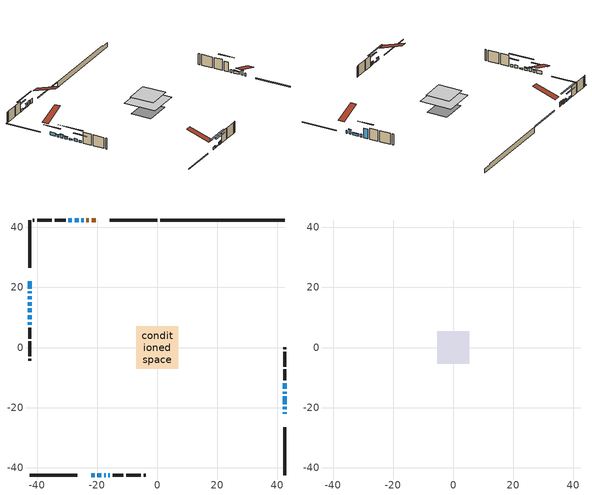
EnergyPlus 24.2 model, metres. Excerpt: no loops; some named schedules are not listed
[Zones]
conditioned space
 floor outside (Floor1 construction): -1.02,-1.02 -1.02,1.02 1.02,1.02 1.02,-1.02 z0.7
 floor adiabatic (AdiabaticFloorConstruction): -7.06,-7.06 -7.06,7.06 7.06,7.06 7.06,-7.06 z3.14
 floor foundation (Slab1 construction): -5.82,-4.54 -5.82,4.54 5.82,4.54 5.82,-4.54 z-1.66
 wall outside (RimJoist1 construction): 0.05,42.43 -15.8,42.43 / -42.43,-42.43 -26.58,-42.43 / -42.43,42.43 -42.43,26.58 / 42.43,-42.43 42.43,-26.58 z0.7:1
 wall outside (AdiabaticWallConstruction 1): -20.4,42.43 -21.83,42.43 / -22.76,42.43 -23.61,42.43 z0.7:2.73
 wall outside (AdiabaticWallConstruction): 42.43,-21.98 42.43,-21.56 / 42.43,-15.34 42.43,-14.71 / -42.43,10.76 -42.43,9.4 z0.7:1.92; -42.43,21.98 -42.43,19.62 z0.7:2.15; 42.43,-20.63 42.43,-19.74 z0.7:2.73; 42.43,-18.81 42.43,-16.27 / -21.98,-42.43 -20.81,-42.43 / -42.43,18.69 -42.43,17.98 / -42.43,15.1 -42.43,13.93 / -28.42,42.43 -29.59,42.43 / -42.43,8.47 -42.43,7.5 z0.7:1.67; -24.53,42.43 -25.25,42.43 z0.7:2.02; -42.43,17.05 -42.43,16.03 / -17.64,-42.43 -17.18,-42.43 / -16.25,-42.43 -15.79,-42.43 z0.7:2.17; -26.17,42.43 -27.5,42.43 / -19.89,-42.43 -18.56,-42.43 z0.7:1.08; -42.43,13.01 -42.43,11.69 z0.7:1.29; 42.43,-13.79 42.43,-11.83 z0.7:4.94
 wall outside (Wall1 construction): -30.52,42.43 -34.11,42.43 / -14.86,-42.43 -11.27,-42.43 / -42.43,6.58 -42.43,2.99 / 42.43,-10.9 42.43,-7.31 z0.7:5.58
 wall outside (Wall2 construction): -35.04,42.43 -39.94,42.43 / -10.34,-42.43 -5.45,-42.43 / -42.43,2.06 -42.43,-2.84 / 42.43,-6.38 42.43,-1.48 z0.7:5.58
 wall outside (Wall3 construction): -40.86,42.43 -41.5,42.43 / -4.52,-42.43 -3.88,-42.43 / -42.43,-3.77 -42.43,-4.41 / 42.43,-0.56 42.43,0.08 z0.7:5.58
 wall foundation (FoundationWall1 construction): 0.98,42.43,-1.66 0.98,42.43,0.7 38.28,42.43,0.7 38.28,42.43,0.27 42.43,42.43,0.27 42.43,42.43,-1.66
 window (WindowConstruction 13): 42.43,-21.98 42.43,-21.56 z0.7:1.92
 window (WindowConstruction 5): -42.43,21.98 -42.43,19.62 z0.7:2.15
 window (WindowConstruction 6): 42.43,-20.63 42.43,-19.74 z0.7:2.73
 window (WindowConstruction 7): 42.43,-18.81 42.43,-16.27 z0.7:1.67
 window (WindowConstruction 8): -24.54,42.43 -25.25,42.43 z0.7:2.02
 window (WindowConstruction 9): -21.98,-42.43 -20.81,-42.43 z0.7:1.67
 window (WindowConstruction 10): -42.43,18.69 -42.43,17.98 z0.7:1.67
 window (WindowConstruction 11): -42.43,17.05 -42.43,16.03 z0.7:2.17
 window (WindowConstruction 12): -42.43,15.1 -42.43,13.93 z0.7:1.67
 window (WindowConstruction 14): 42.43,-15.34 42.43,-14.72 z0.7:1.92
 window (WindowConstruction 16): -26.17,42.43 -27.49,42.43 z0.7:1.08
 window (WindowConstruction 17): -19.88,-42.43 -18.56,-42.43 z0.7:1.08
 window (WindowConstruction 18): -42.43,13.01 -42.43,11.69 z0.7:1.29
 window (WindowConstruction 15): -42.43,10.76 -42.43,9.4 z0.7:1.92
 window (WindowConstruction): 42.43,-13.79 42.43,-11.83 z0.7:4.94
 window (WindowConstruction 1): -28.42,42.43 -29.59,42.43 z0.7:1.67
 window (WindowConstruction 2): -17.64,-42.43 -17.18,-42.43 z0.7:2.17
 window (WindowConstruction 3): -16.25,-42.43 -15.79,-42.43 z0.7:2.17
 window (WindowConstruction 4): -42.43,8.47 -42.43,7.51 z0.7:1.67
 door (Door): -20.4,42.43 -21.83,42.43 z0.7:2.73
 door (Door 1): -22.76,42.43 -23.61,42.43 z0.7:2.73
 ceiling adiabatic (AdiabaticFloorConstruction): 7.06,-7.06 7.06,7.06 -7.06,7.06 -7.06,-7.06 z3.14
attic - vented
 floor to conditioned space (Floor2 construction Reversed): -5.35,-5.35 -5.35,5.35 5.35,5.35 5.35,-5.35 z5.58
 roof outside (Roof1 construction): -19.47,42.43,5.58 -19.47,32.02,9.05 -16.73,32.02,9.05 -16.73,42.43,5.58; -22.91,-42.43,5.58 -22.91,-32.02,9.05 -25.65,-32.02,9.05 -25.65,-42.43,5.58; -42.43,22.91,5.58 -32.02,22.91,9.05 -32.02,25.65,9.05 -42.43,25.65,5.58; 42.43,-22.91,5.58 32.02,-22.91,9.05 32.02,-25.65,9.05 42.43,-25.65,5.58
shading: -42.43,16.98 -42.43,24.62 -42.84,24.62 -42.84,16.98 z4.79; 42.43,-19.54 42.43,-20.83 42.84,-20.83 42.84,-19.54 z2.93; 42.43,-16.07 42.43,-19.01 42.84,-19.01 42.84,-16.07 z1.87; -25.45,42.43 -24.33,42.43 -24.33,42.84 -25.45,42.84 z2.22; -20.61,-42.43 -22.18,-42.43 -22.18,-42.84 -20.61,-42.84 z1.87; -42.43,17.78 -42.43,18.89 -42.84,18.89 -42.84,17.78 z1.87; -42.43,15.83 -42.43,17.25 -42.84,17.25 -42.84,15.83 z2.37; -42.43,13.73 -42.43,15.3 -42.84,15.3 -42.84,13.73 z1.87; -32.57,42.43 -21.09,42.43 -21.09,42.84 -32.57,42.84 z6.16; -13.48,-42.43 -24.96,-42.43 -24.96,-42.84 -13.48,-42.84 z6.16; -42.43,6.61 -42.43,18.09 -42.84,18.09 -42.84,6.61 z6.37; 42.43,-9.19 42.43,-16.43 42.84,-16.43 42.84,-9.19 z7.58; -32.23,42.43 -25.78,42.43 -25.78,42.84 -32.23,42.84 z4.31; -14.54,-42.43 -20.28,-42.43 -20.28,-42.84 -14.54,-42.84 z4.81; -13.15,-42.43 -18.89,-42.43 -18.89,-42.84 -13.15,-42.84 z4.81; -42.43,4.87 -42.43,11.11 -42.84,11.11 -42.84,4.87 z4.31
[Building]
Building 1: Terrain=Suburbs
[Site:Location]
Edmonton Intl AP_AB: Latitude {deg}=53.31; Longitude {deg}=-113.58; Time Zone {hr}=-7; Elevation {m}=723; Keep Site Location Information=Yes
[Site:GroundTemperature:Shallow]
-1.56185, -3.61833, -3.78302, -2.80711, 1.11059, 5.01004, 8.39065, 10.5322, 10.7141, 8.97234, 5.67794, 1.89811
[Site:WaterMainsTemperature]
Calculation Method=Schedule; Temperature Schedule=mains temperature schedule
[Material] Roughness=Rough; Thermal Absorptance=0.9
Name | Thickness {m} | Conductivity {W/m-K} | Density {kg/m3} | Specific Heat {J/kg-K} | Solar Absorptance | Visible Absorptance
asphalt or fiberglass shingles | 0.00635 | 0.162714 | 1121.4 | 1465.45 | 0.4 | 0.4
ceiling loosefill ins | 0.169333 | 0.0480833 | 16.02 | 1046.75 | 0.7 | 0.7
ceiling stud and cavity | 0.1397 | 0.0899514 | 65.682 | 1177.47 | 0.7 | 0.7
concrete 4.0 in. | 0.1016 | 1.803125 | 2242.8 | 837.4 | 0.7 | 0.7
concrete 8.0 in. | 0.2032 | 1.803125 | 2242.8 | 837.4 | 0.7 | 0.7
door material | 0.04445 | 0.327969 | 512.64 | 1214.23 | 0.7 | 0.7
exterior vertical ins | 0.0460229 | 0.029427 | 32.04 | 1214.23 | 0.7 | 0.7
floor covering | 0.0127 | 0.0433444 | 54.468 | 1339.84 | 0.6 | 0.6
floor rigid ins | 0.051816 | 0.029427 | 32.04 | 1214.23 | 0.7 | 0.7
floor rigid ins 1; wall rigid ins | 0.512978 | 0.029427 | 32.04 | 1214.23 | 0.7 | 0.7
floor stud and cavity | 0.1397 | 0.101429 | 92.3553 | 1139.71 | 0.7 | 0.7
floor stud and cavity 1 | 0.1397 | 1.75129 | 37.0049 | 1207.88 | 0.7 | 0.7
furniture material conditioned space 1 | 0.1524 | 0.115458 | 640.8 | 1214.23 | 0.6 | 0.6
gypsum board | 0.0127 | 0.160291 | 801 | 837.4 | 0.6 | 0.6
gypsum board 1 | 0.0127 | 0.160291 | 801 | 837.4 | 0.7 | 0.7
osb sheathing 0.5 in. | 0.0127 | 0.115458 | 512.64 | 1214.23 | 0.7 | 0.7
osb sheathing 0.75 in. | 0.01905 | 0.115458 | 512.64 | 1214.23 | 0.7 | 0.7
osb sheathing 2.0 in. | 0.0508 | 0.115458 | 512.64 | 1214.23 | 0.7 | 0.7
rim joist stud and cavity | 0.0508 | 0.0296634 | 125.044 | 1163.47 | 0.6 | 0.6
wall stud and cavity | 0.1397 | 0.0937807 | 139.0536 | 1170.24 | 0.7 | 0.7
wall stud and cavity 1 | 0.1397 | 0.0935595 | 139.0536 | 1170.24 | 0.7 | 0.7
wall stud and cavity 2 | 0.1397 | 0.114651 | 139.0536 | 1170.24 | 0.7 | 0.7
wall stud and cavity 3 | 0.0889 | 0.380278 | 52.3479 | 1209.89 | 0.7 | 0.7
wall stud and cavity 4 | 0.0889 | 0.391764 | 83.0341 | 1211.67 | 0.7 | 0.7
wood siding | 0.0254 | 0.102417 | 544.68 | 1172.36 | 0.4 | 0.4
wood siding 1; wood siding 2; wood siding 3 | 0.0254 | 0.102417 | 544.68 | 1172.36 | 0.7 | 0.7
[WindowMaterial:SimpleGlazingSystem]
Name | U-Factor {W/m2-K} | Solar Heat Gain Coefficient
WindowMaterial | 1.868062 | 0.47
WindowMaterial 1 | 2.95029 | 0.58
WindowMaterial 10 | 2.98152 | 0.53
WindowMaterial 11 | 3.003662 | 0.51
WindowMaterial 12 | 2.54715 | 0.34
WindowMaterial 13 | 2.19341 | 0.41
WindowMaterial 14 | 2.19909 | 0.41
WindowMaterial 15 | 3.04795 | 0.44
WindowMaterial 16 | 2.98833 | 0.53
WindowMaterial 2 | 3.01842 | 0.49
WindowMaterial 3 | 2.245649 | 0.4
WindowMaterial 4 | 2.95994 | 0.56
WindowMaterial 5 | 2.90032 | 0.65
WindowMaterial 6 | 2.02818 | 0.44
WindowMaterial 7 | 2.946882 | 0.59
WindowMaterial 8 | 2.96903 | 0.55
WindowMaterial 9 | 2.07077 | 0.43
[Construction]
AdiabaticFloorConstruction: floor stud and cavity 1, floor rigid ins 1, osb sheathing 0.75 in., floor covering
AdiabaticWallConstruction: wood siding 2, wall rigid ins, wall stud and cavity 3, gypsum board
AdiabaticWallConstruction 1: wood siding 3, wall rigid ins, wall stud and cavity 3, gypsum board
Door; Door 1: door material
Floor1 construction: floor stud and cavity, floor rigid ins, osb sheathing 0.75 in., floor covering
Floor2 construction Reversed: gypsum board, ceiling stud and cavity, ceiling loosefill ins
FoundationWall1 construction: concrete 8.0 in., gypsum board 1
furniture construction conditioned space 1: furniture material conditioned space 1
PartitionWallConstruction: gypsum board, wall stud and cavity 4, gypsum board
RimJoist1 construction: wood siding 1, osb sheathing 2.0 in., rim joist stud and cavity
Roof1 construction: asphalt or fiberglass shingles
Slab1 construction: concrete 4.0 in.
Wall1 construction: wood siding, osb sheathing 0.5 in., wall stud and cavity, gypsum board
Wall2 construction: wood siding, osb sheathing 0.5 in., wall stud and cavity 1, gypsum board
Wall3 construction: wood siding, osb sheathing 0.5 in., wall stud and cavity 2, gypsum board
WindowConstruction: WindowMaterial
WindowConstruction 1: WindowMaterial 1
WindowConstruction 10: WindowMaterial 10
WindowConstruction 11: WindowMaterial 11
WindowConstruction 12; WindowConstruction 9: WindowMaterial 9
WindowConstruction 13: WindowMaterial 12
WindowConstruction 14: WindowMaterial 13
WindowConstruction 15: WindowMaterial 14
WindowConstruction 16; WindowConstruction 17: WindowMaterial 15
WindowConstruction 18: WindowMaterial 16
WindowConstruction 2: WindowMaterial 2
WindowConstruction 3: WindowMaterial 3
WindowConstruction 4: WindowMaterial 4
WindowConstruction 5: WindowMaterial 5
WindowConstruction 6: WindowMaterial 6
WindowConstruction 7: WindowMaterial 7
WindowConstruction 8: WindowMaterial 8
[Zone] Multiplier=1; Part of Total Floor Area=Yes
Name | Volume {m3}
attic - vented | 64.4301
conditioned space | 851.8
[Space]
Name | Zone | Volume {m3}
attic - vented 1 | attic - vented | 64.4301
conditioned space 1 | conditioned space | 851.8
[ZoneInfiltration:EffectiveLeakageArea]
infil attic - vented 1: Zone or Space=attic - vented 1; Schedule=Always On Discrete; Effective Air Leakage Area {cm2}=3976.7; Stack Coefficient=0.000241403; Wind Coefficient=1.04976e-05
[ZoneMixing]
whole house fan mix: Zone or Space=attic - vented; Schedule=Always On Continuous; Design Flow Rate Calculation Method=Flow/Zone; Design Flow Rate {m3/s}=0; Source Zone or Space=conditioned space
[SurfaceProperty:ExposedFoundationPerimeter]
Slab1: Exposed Perimeter Calculation Method=TotalExposedPerimeter; Total Exposed Perimeter {m}=41.452
[InternalMass] Zone or ZoneList=conditioned space; Space or SpaceList=conditioned space 1
Name | Construction | Surface Area {m2}
furniture mass conditioned space 1 | furniture construction conditioned space 1 | 123.772
partition wall mass | PartitionWallConstruction | 309.43
[Lights]
interior lighting: Zone or ZoneList or Space or SpaceList=conditioned space 1; Schedule=interior lighting schedule; Design Level Calculation Method=LightingLevel; Lighting Level {W}=343.2; Return Air Fraction=0; Fraction Radiant=0.6; Fraction Visible=0.2; Fraction Replaceable=1
[People]
occupants: Zone or ZoneList or Space or SpaceList=conditioned space 1; Number of People Schedule=occupants schedule; Number of People Calculation Method=People; Number of People=3; Fraction Radiant=0.314171; Sensible Heat Fraction=0.56303; Activity Level Schedule=occupants activity schedule; Carbon Dioxide Generation Rate {m3/s-W}=0; Enable ASHRAE 55 Comfort Warnings=No; Mean Radiant Temperature Calculation Type=EnclosureAveraged
[ElectricEquipment] Zone or ZoneList or Space or SpaceList=conditioned space 1; Design Level Calculation Method=EquipmentLevel
Name | Schedule | Design Level {W} | Fraction Latent | Fraction Radiant | Fraction Lost
clothes dryer | clothes dryer schedule | 140.772 | 0.015 | 0.081 | 0.85
clothes washer | clothes washer schedule | 32.1985 | 0.03 | 0.162 | 0.7
cooking range | cooking range schedule | 215.147 | 0.08 | 0.432 | 0.2
dishwasher | dishwasher schedule | 66.8632 | 0.3 | 0.18 | 0.4
fridge | fridge schedule | 72.9452 | 0 | 0.6 | 0
mech vent bath fan 0 | mech vent bath fan 0 schedule | 50.2 | 0 | 0 | 1
mech vent bath fan 1 | mech vent bath fan 1 schedule | 50.2 | 0 | 0 | 1
mech vent house fan | mech vent house fan schedule | 0 | 0 | 0 | 1
mech vent house fan cfis | mech vent house fan cfis schedule | 0 | 0 | 0 | 0
mech vent range fan 0 | mech vent range fan 0 schedule | 57 | 0 | 0 | 1
misc plug loads | misc plug loads schedule | 494.7 | 0.045 | 0.513 | 0.1
whole house fan | Always On Discrete | 0 | 0 | 0 | 1
[OtherEquipment] Zone or ZoneList or Space or SpaceList=conditioned space 1; Design Level Calculation Method=EquipmentLevel
Name | Fuel Type | Schedule | Design Level {W} | Fraction Latent | Fraction Radiant | Fraction Lost
clothes dryer 1 | Electricity | clothes dryer schedule | 0 | 0.015 | 0.081 | 0.85
cooking range 1 | Electricity | cooking range schedule | 0 | 0.08 | 0.432 | 0.2
general water use latent | None | general water use schedule | 62.594 | 1 | 0 | 0
general water use sensible | None | general water use schedule | -61.6891 | 0 | 0.6 | 0
mech vent house fan latent load | None | Always On Discrete | 0 | 1 | 0 | 0
mech vent house fan sensible load | None | Always On Discrete | 0 | 0 | 0 | 0
water heater energy adjustment1 | NaturalGas | Always On Discrete | 0.01 | 0 | 0 | 1
[ZoneInfiltration:DesignFlowRate] Zone or ZoneList or Space or SpaceList=conditioned space 1; Schedule=Always On Discrete; Design Flow Rate Calculation Method=Flow/Zone; Design Flow Rate {m3/s}=0
infil flow; natural vent flow; whole house fan flow
[Foundation:Kiva]
Foundation Kiva 1: Initial Indoor Air Temperature {C}=18; Wall Height Above Grade {m}=0.700004; Wall Depth Below Slab {m}=0.2032; Custom Block Material Name 1=exterior vertical ins; Custom Block Depth 1 {m}=2.36001; Custom Block X Position 1 {m}=0.2159; Custom Block Z Position 1 {m}=0
[Foundation:Kiva:Settings]
Soil Conductivity {W/m-K}=0.849921; Soil Density {kg/m3}=1842.3; Soil Specific Heat {J/kg-K}=418.7; Ground Solar Absorptivity=0.9; Ground Thermal Absorptivity=0.9; Ground Surface Roughness {m}=0.03; Far-Field Width {m}=40; Deep-Ground Boundary Condition=ZeroFlux; Deep-Ground Depth {m}=40; Minimum Cell Dimension {m}=0.2; Maximum Cell Growth Coefficient=3; Simulation Timestep=Timestep
[Exterior:Lights]
exterior lighting: Schedule=exterior lighting schedule; Design Level {W}=75.6
[Schedule:Constant]
Name | Hourly Value
Always On Continuous; mech vent house fan schedule; mech vent house fan cfis schedule; Always On Discrete | 1
occupants activity schedule | 117.228
fridge schedule | 0
[Schedule:Week:Daily]
interior lighting schedule Week Rule - Jan1-Jan27: interior lighting schedule day, interior lighting schedule day, interior lighting schedule day, interior lighting schedule day, interior lighting schedule day, interior lighting schedule day, interior lighting schedule day, interior lighting schedule default day, interior lighting schedule default day, interior lighting schedule default day, interior lighting schedule default day, interior lighting schedule default day
interior lighting schedule Week Rule - Jan28-Feb3: interior lighting schedule day, interior lighting schedule day, interior lighting schedule day, interior lighting schedule day, interior lighting schedule day 1, interior lighting schedule day 1, interior lighting schedule day 1, interior lighting schedule default day, interior lighting schedule default day, interior lighting schedule default day, interior lighting schedule default day, interior lighting schedule default day
interior lighting schedule Week Rule - Feb4-Feb24: interior lighting schedule day 1, interior lighting schedule day 1, interior lighting schedule day 1, interior lighting schedule day 1, interior lighting schedule day 1, interior lighting schedule day 1, interior lighting schedule day 1, interior lighting schedule default day, interior lighting schedule default day, interior lighting schedule default day, interior lighting schedule default day, interior lighting schedule default day
interior lighting schedule Week Rule - Feb25-Mar3: interior lighting schedule day 1, interior lighting schedule day 1, interior lighting schedule day 1, interior lighting schedule day 1, interior lighting schedule day 2, interior lighting schedule day 2, interior lighting schedule day 2, interior lighting schedule default day, interior lighting schedule default day, interior lighting schedule default day, interior lighting schedule default day, interior lighting schedule default day
interior lighting schedule Week Rule - Mar4-Mar31: interior lighting schedule day 2, interior lighting schedule day 2, interior lighting schedule day 2, interior lighting schedule day 2, interior lighting schedule day 2, interior lighting schedule day 2, interior lighting schedule day 2, interior lighting schedule default day, interior lighting schedule default day, interior lighting schedule default day, interior lighting schedule default day, interior lighting schedule default day
interior lighting schedule Week Rule - Apr1-Apr28: interior lighting schedule day 3, interior lighting schedule day 3, interior lighting schedule day 3, interior lighting schedule day 3, interior lighting schedule day 3, interior lighting schedule day 3, interior lighting schedule day 3, interior lighting schedule default day, interior lighting schedule default day, interior lighting schedule default day, interior lighting schedule default day, interior lighting schedule default day
interior lighting schedule Week Rule - Apr29-May5: interior lighting schedule day 3, interior lighting schedule day 3, interior lighting schedule day 4, interior lighting schedule day 4, interior lighting schedule day 4, interior lighting schedule day 4, interior lighting schedule day 4, interior lighting schedule default day, interior lighting schedule default day, interior lighting schedule default day, interior lighting schedule default day, interior lighting schedule default day
interior lighting schedule Week Rule - May6-May26: interior lighting schedule day 4, interior lighting schedule day 4, interior lighting schedule day 4, interior lighting schedule day 4, interior lighting schedule day 4, interior lighting schedule day 4, interior lighting schedule day 4, interior lighting schedule default day, interior lighting schedule default day, interior lighting schedule default day, interior lighting schedule default day, interior lighting schedule default day
interior lighting schedule Week Rule - May27-Jun2: interior lighting schedule day 4, interior lighting schedule day 4, interior lighting schedule day 4, interior lighting schedule day 4, interior lighting schedule day 4, interior lighting schedule day 5, interior lighting schedule day 5, interior lighting schedule default day, interior lighting schedule default day, interior lighting schedule default day, interior lighting schedule default day, interior lighting schedule default day
interior lighting schedule Week Rule - Jun3-Jun30: interior lighting schedule day 5, interior lighting schedule day 5, interior lighting schedule day 5, interior lighting schedule day 5, interior lighting schedule day 5, interior lighting schedule day 5, interior lighting schedule day 5, interior lighting schedule default day, interior lighting schedule default day, interior lighting schedule default day, interior lighting schedule default day, interior lighting schedule default day
interior lighting schedule Week Rule - Jul1-Jul28: interior lighting schedule day 6, interior lighting schedule day 6, interior lighting schedule day 6, interior lighting schedule day 6, interior lighting schedule day 6, interior lighting schedule day 6, interior lighting schedule day 6, interior lighting schedule default day, interior lighting schedule default day, interior lighting schedule default day, interior lighting schedule default day, interior lighting schedule default day
interior lighting schedule Week Rule - Jul29-Aug4: interior lighting schedule day 6, interior lighting schedule day 6, interior lighting schedule day 6, interior lighting schedule day 7, interior lighting schedule day 7, interior lighting schedule day 7, interior lighting schedule day 7, interior lighting schedule default day, interior lighting schedule default day, interior lighting schedule default day, interior lighting schedule default day, interior lighting schedule default day
interior lighting schedule Week Rule - Aug5-Aug25: interior lighting schedule day 7, interior lighting schedule day 7, interior lighting schedule day 7, interior lighting schedule day 7, interior lighting schedule day 7, interior lighting schedule day 7, interior lighting schedule day 7, interior lighting schedule default day, interior lighting schedule default day, interior lighting schedule default day, interior lighting schedule default day, interior lighting schedule default day
interior lighting schedule Week Rule - Aug26-Sep1: interior lighting schedule day 7, interior lighting schedule day 7, interior lighting schedule day 7, interior lighting schedule day 7, interior lighting schedule day 7, interior lighting schedule day 7, interior lighting schedule day 8, interior lighting schedule default day, interior lighting schedule default day, interior lighting schedule default day, interior lighting schedule default day, interior lighting schedule default day
interior lighting schedule Week Rule - Sep2-Sep29: interior lighting schedule day 8, interior lighting schedule day 8, interior lighting schedule day 8, interior lighting schedule day 8, interior lighting schedule day 8, interior lighting schedule day 8, interior lighting schedule day 8, interior lighting schedule default day, interior lighting schedule default day, interior lighting schedule default day, interior lighting schedule default day, interior lighting schedule default day
interior lighting schedule Week Rule - Sep30-Oct6: interior lighting schedule day 8, interior lighting schedule day 9, interior lighting schedule day 9, interior lighting schedule day 9, interior lighting schedule day 9, interior lighting schedule day 9, interior lighting schedule day 9, interior lighting schedule default day, interior lighting schedule default day, interior lighting schedule default day, interior lighting schedule default day, interior lighting schedule default day
interior lighting schedule Week Rule - Oct7-Oct27: interior lighting schedule day 9, interior lighting schedule day 9, interior lighting schedule day 9, interior lighting schedule day 9, interior lighting schedule day 9, interior lighting schedule day 9, interior lighting schedule day 9, interior lighting schedule default day, interior lighting schedule default day, interior lighting schedule default day, interior lighting schedule default day, interior lighting schedule default day
interior lighting schedule Week Rule - Oct28-Nov3: interior lighting schedule day 9, interior lighting schedule day 9, interior lighting schedule day 9, interior lighting schedule day 9, interior lighting schedule day 10, interior lighting schedule day 10, interior lighting schedule day 10, interior lighting schedule default day, interior lighting schedule default day, interior lighting schedule default day, interior lighting schedule default day, interior lighting schedule default day
interior lighting schedule Week Rule - Nov4-Nov24: interior lighting schedule day 10, interior lighting schedule day 10, interior lighting schedule day 10, interior lighting schedule day 10, interior lighting schedule day 10, interior lighting schedule day 10, interior lighting schedule day 10, interior lighting schedule default day, interior lighting schedule default day, interior lighting schedule default day, interior lighting schedule default day, interior lighting schedule default day
interior lighting schedule Week Rule - Nov25-Dec1: interior lighting schedule day 10, interior lighting schedule day 10, interior lighting schedule day 10, interior lighting schedule day 10, interior lighting schedule day 10, interior lighting schedule day 10, interior lighting schedule day 11, interior lighting schedule default day, interior lighting schedule default day, interior lighting schedule default day, interior lighting schedule default day, interior lighting schedule default day
interior lighting schedule Week Rule - Dec2-Dec31: interior lighting schedule day 11, interior lighting schedule day 11, interior lighting schedule day 11, interior lighting schedule day 11, interior lighting schedule day 11, interior lighting schedule day 11, interior lighting schedule day 11, interior lighting schedule default day, interior lighting schedule default day, interior lighting schedule default day, interior lighting schedule default day, interior lighting schedule default day
occupants schedule Week Rule - Jan1-Dec31: occupants schedule day, occupants schedule day, occupants schedule day, occupants schedule day, occupants schedule day, occupants schedule day, occupants schedule day, occupants schedule default day, occupants schedule default day, occupants schedule default day, occupants schedule default day, occupants schedule default day
clothes dryer schedule Week Rule - Jan1-Dec31: clothes dryer schedule day, clothes dryer schedule day, clothes dryer schedule day, clothes dryer schedule day, clothes dryer schedule day, clothes dryer schedule day, clothes dryer schedule day, clothes dryer schedule default day, clothes dryer schedule default day, clothes dryer schedule default day, clothes dryer schedule default day, clothes dryer schedule default day
clothes washer schedule Week Rule - Jan1-Dec31: clothes washer schedule day, clothes washer schedule day, clothes washer schedule day, clothes washer schedule day, clothes washer schedule day, clothes washer schedule day, clothes washer schedule day, clothes washer schedule default day, clothes washer schedule default day, clothes washer schedule default day, clothes washer schedule default day, clothes washer schedule default day
cooking range schedule Week Rule - Jan1-Dec31: cooking range schedule day, cooking range schedule day, cooking range schedule day, cooking range schedule day, cooking range schedule day, cooking range schedule day, cooking range schedule day, cooking range schedule default day, cooking range schedule default day, cooking range schedule default day, cooking range schedule default day, cooking range schedule default day
dishwasher schedule Week Rule - Jan1-Dec31: dishwasher schedule day, dishwasher schedule day, dishwasher schedule day, dishwasher schedule day, dishwasher schedule day, dishwasher schedule day, dishwasher schedule day, dishwasher schedule default day, dishwasher schedule default day, dishwasher schedule default day, dishwasher schedule default day, dishwasher schedule default day
mech vent bath fan 0 schedule Week Rule - Jan1-Dec31: mech vent bath fan 0 schedule day, mech vent bath fan 0 schedule day, mech vent bath fan 0 schedule day, mech vent bath fan 0 schedule day, mech vent bath fan 0 schedule day, mech vent bath fan 0 schedule day, mech vent bath fan 0 schedule day, mech vent bath fan 0 schedule default day, mech vent bath fan 0 schedule default day, mech vent bath fan 0 schedule default day, mech vent bath fan 0 schedule default day, mech vent bath fan 0 schedule default day
mech vent bath fan 1 schedule Week Rule - Jan1-Dec31: mech vent bath fan 1 schedule day, mech vent bath fan 1 schedule day, mech vent bath fan 1 schedule day, mech vent bath fan 1 schedule day, mech vent bath fan 1 schedule day, mech vent bath fan 1 schedule day, mech vent bath fan 1 schedule day, mech vent bath fan 1 schedule default day, mech vent bath fan 1 schedule default day, mech vent bath fan 1 schedule default day, mech vent bath fan 1 schedule default day, mech vent bath fan 1 schedule default day
mech vent range fan 0 schedule Week Rule - Jan1-Dec31: mech vent range fan 0 schedule day, mech vent range fan 0 schedule day, mech vent range fan 0 schedule day, mech vent range fan 0 schedule day, mech vent range fan 0 schedule day, mech vent range fan 0 schedule day, mech vent range fan 0 schedule day, mech vent range fan 0 schedule default day, mech vent range fan 0 schedule default day, mech vent range fan 0 schedule default day, mech vent range fan 0 schedule default day, mech vent range fan 0 schedule default day
misc plug loads schedule Week Rule - Jan1-Dec31: misc plug loads schedule day, misc plug loads schedule day, misc plug loads schedule day, misc plug loads schedule day, misc plug loads schedule day, misc plug loads schedule day, misc plug loads schedule day, misc plug loads schedule default day, misc plug loads schedule default day, misc plug loads schedule default day, misc plug loads schedule default day, misc plug loads schedule default day
general water use schedule Week Rule - Jan1-Dec31: general water use schedule day, general water use schedule day, general water use schedule day, general water use schedule day, general water use schedule day, general water use schedule day, general water use schedule day, general water use schedule default day, general water use schedule default day, general water use schedule default day, general water use schedule default day, general water use schedule default day
exterior lighting schedule Week Rule - Jan1-Jan27: exterior lighting schedule day, exterior lighting schedule day, exterior lighting schedule day, exterior lighting schedule day, exterior lighting schedule day, exterior lighting schedule day, exterior lighting schedule day, exterior lighting schedule default day, exterior lighting schedule default day, exterior lighting schedule default day, exterior lighting schedule default day, exterior lighting schedule default day
exterior lighting schedule Week Rule - Jan28-Feb3: exterior lighting schedule day, exterior lighting schedule day, exterior lighting schedule day, exterior lighting schedule day, exterior lighting schedule day 1, exterior lighting schedule day 1, exterior lighting schedule day 1, exterior lighting schedule default day, exterior lighting schedule default day, exterior lighting schedule default day, exterior lighting schedule default day, exterior lighting schedule default day
exterior lighting schedule Week Rule - Feb4-Feb24: exterior lighting schedule day 1, exterior lighting schedule day 1, exterior lighting schedule day 1, exterior lighting schedule day 1, exterior lighting schedule day 1, exterior lighting schedule day 1, exterior lighting schedule day 1, exterior lighting schedule default day, exterior lighting schedule default day, exterior lighting schedule default day, exterior lighting schedule default day, exterior lighting schedule default day
exterior lighting schedule Week Rule - Feb25-Mar3: exterior lighting schedule day 1, exterior lighting schedule day 1, exterior lighting schedule day 1, exterior lighting schedule day 1, exterior lighting schedule day 2, exterior lighting schedule day 2, exterior lighting schedule day 2, exterior lighting schedule default day, exterior lighting schedule default day, exterior lighting schedule default day, exterior lighting schedule default day, exterior lighting schedule default day
exterior lighting schedule Week Rule - Mar4-Mar31: exterior lighting schedule day 2, exterior lighting schedule day 2, exterior lighting schedule day 2, exterior lighting schedule day 2, exterior lighting schedule day 2, exterior lighting schedule day 2, exterior lighting schedule day 2, exterior lighting schedule default day, exterior lighting schedule default day, exterior lighting schedule default day, exterior lighting schedule default day, exterior lighting schedule default day
exterior lighting schedule Week Rule - Apr1-Apr28: exterior lighting schedule day 3, exterior lighting schedule day 3, exterior lighting schedule day 3, exterior lighting schedule day 3, exterior lighting schedule day 3, exterior lighting schedule day 3, exterior lighting schedule day 3, exterior lighting schedule default day, exterior lighting schedule default day, exterior lighting schedule default day, exterior lighting schedule default day, exterior lighting schedule default day
exterior lighting schedule Week Rule - Apr29-May5: exterior lighting schedule day 3, exterior lighting schedule day 3, exterior lighting schedule day 4, exterior lighting schedule day 4, exterior lighting schedule day 4, exterior lighting schedule day 4, exterior lighting schedule day 4, exterior lighting schedule default day, exterior lighting schedule default day, exterior lighting schedule default day, exterior lighting schedule default day, exterior lighting schedule default day
exterior lighting schedule Week Rule - May6-May26: exterior lighting schedule day 4, exterior lighting schedule day 4, exterior lighting schedule day 4, exterior lighting schedule day 4, exterior lighting schedule day 4, exterior lighting schedule day 4, exterior lighting schedule day 4, exterior lighting schedule default day, exterior lighting schedule default day, exterior lighting schedule default day, exterior lighting schedule default day, exterior lighting schedule default day
exterior lighting schedule Week Rule - May27-Jun2: exterior lighting schedule day 4, exterior lighting schedule day 4, exterior lighting schedule day 4, exterior lighting schedule day 4, exterior lighting schedule day 4, exterior lighting schedule day 5, exterior lighting schedule day 5, exterior lighting schedule default day, exterior lighting schedule default day, exterior lighting schedule default day, exterior lighting schedule default day, exterior lighting schedule default day
exterior lighting schedule Week Rule - Jun3-Jun30: exterior lighting schedule day 5, exterior lighting schedule day 5, exterior lighting schedule day 5, exterior lighting schedule day 5, exterior lighting schedule day 5, exterior lighting schedule day 5, exterior lighting schedule day 5, exterior lighting schedule default day, exterior lighting schedule default day, exterior lighting schedule default day, exterior lighting schedule default day, exterior lighting schedule default day
exterior lighting schedule Week Rule - Jul1-Jul28: exterior lighting schedule day 6, exterior lighting schedule day 6, exterior lighting schedule day 6, exterior lighting schedule day 6, exterior lighting schedule day 6, exterior lighting schedule day 6, exterior lighting schedule day 6, exterior lighting schedule default day, exterior lighting schedule default day, exterior lighting schedule default day, exterior lighting schedule default day, exterior lighting schedule default day
[Schedule:Year]
interior lighting schedule: interior lighting schedule Week Rule - Jan1-Jan27, 1, 1, 1, 27, interior lighting schedule Week Rule - Jan28-Feb3, 1, 28, 2, 3, interior lighting schedule Week Rule - Feb4-Feb24, 2, 4, 2, 24, interior lighting schedule Week Rule - Feb25-Mar3, 2, 25, 3, 3, interior lighting schedule Week Rule - Mar4-Mar31, 3, 4, 3, 31, interior lighting schedule Week Rule - Apr1-Apr28, 4, 1, 4, 28, interior lighting schedule Week Rule - Apr29-May5, 4, 29, 5, 5, interior lighting schedule Week Rule - May6-May26, 5, 6, 5, 26, interior lighting schedule Week Rule - May27-Jun2, 5, 27, 6, 2, interior lighting schedule Week Rule - Jun3-Jun30, 6, 3, 6, 30, interior lighting schedule Week Rule - Jul1-Jul28, 7, 1, 7, 28, interior lighting schedule Week Rule - Jul29-Aug4, 7, 29, 8, 4, interior lighting schedule Week Rule - Aug5-Aug25, 8, 5, 8, 25, interior lighting schedule Week Rule - Aug26-Sep1, 8, 26, 9, 1, interior lighting schedule Week Rule - Sep2-Sep29, 9, 2, 9, 29, interior lighting schedule Week Rule - Sep30-Oct6, 9, 30, 10, 6, interior lighting schedule Week Rule - Oct7-Oct27, 10, 7, 10, 27, interior lighting schedule Week Rule - Oct28-Nov3, 10, 28, 11, 3, interior lighting schedule Week Rule - Nov4-Nov24, 11, 4, 11, 24, interior lighting schedule Week Rule - Nov25-Dec1, 11, 25, 12, 1, interior lighting schedule Week Rule - Dec2-Dec31, 12, 2, 12, 31
occupants schedule: occupants schedule Week Rule - Jan1-Dec31, 1, 1, 12, 31
clothes dryer schedule: clothes dryer schedule Week Rule - Jan1-Dec31, 1, 1, 12, 31
clothes washer schedule: clothes washer schedule Week Rule - Jan1-Dec31, 1, 1, 12, 31
cooking range schedule: cooking range schedule Week Rule - Jan1-Dec31, 1, 1, 12, 31
dishwasher schedule: dishwasher schedule Week Rule - Jan1-Dec31, 1, 1, 12, 31
mech vent bath fan 0 schedule: mech vent bath fan 0 schedule Week Rule - Jan1-Dec31, 1, 1, 12, 31
mech vent bath fan 1 schedule: mech vent bath fan 1 schedule Week Rule - Jan1-Dec31, 1, 1, 12, 31
mech vent range fan 0 schedule: mech vent range fan 0 schedule Week Rule - Jan1-Dec31, 1, 1, 12, 31
misc plug loads schedule: misc plug loads schedule Week Rule - Jan1-Dec31, 1, 1, 12, 31
general water use schedule: general water use schedule Week Rule - Jan1-Dec31, 1, 1, 12, 31
exterior lighting schedule: exterior lighting schedule Week Rule - Jan1-Jan27, 1, 1, 1, 27, exterior lighting schedule Week Rule - Jan28-Feb3, 1, 28, 2, 3, exterior lighting schedule Week Rule - Feb4-Feb24, 2, 4, 2, 24, exterior lighting schedule Week Rule - Feb25-Mar3, 2, 25, 3, 3, exterior lighting schedule Week Rule - Mar4-Mar31, 3, 4, 3, 31, exterior lighting schedule Week Rule - Apr1-Apr28, 4, 1, 4, 28, exterior lighting schedule Week Rule - Apr29-May5, 4, 29, 5, 5, exterior lighting schedule Week Rule - May6-May26, 5, 6, 5, 26, exterior lighting schedule Week Rule - May27-Jun2, 5, 27, 6, 2, exterior lighting schedule Week Rule - Jun3-Jun30, 6, 3, 6, 30, exterior lighting schedule Week Rule - Jul1-Jul28, 7, 1, 7, 28, exterior lighting schedule Week Rule - Jul29-Aug4, 7, 29, 8, 4, exterior lighting schedule Week Rule - Aug5-Aug25, 8, 5, 8, 25, exterior lighting schedule Week Rule - Aug26-Sep1, 8, 26, 9, 1, exterior lighting schedule Week Rule - Sep2-Sep29, 9, 2, 9, 29, exterior lighting schedule Week Rule - Sep30-Oct6, 9, 30, 10, 6, exterior lighting schedule Week Rule - Oct7-Oct27, 10, 7, 10, 27, exterior lighting schedule Week Rule - Oct28-Nov3, 10, 28, 11, 3, exterior lighting schedule Week Rule - Nov4-Nov24, 11, 4, 11, 24, exterior lighting schedule Week Rule - Nov25-Dec1, 11, 25, 12, 1, exterior lighting schedule Week Rule - Dec2-Dec31, 12, 2, 12, 31
[Schedule:Compact]
mains temperature schedule: Through: 01/01, For: AllDays, Until: 24:00, 3.97167, Through: 01/02, For: AllDays, Until: 24:00, 3.90778, Through: 01/03, For: AllDays, Until: 24:00, 3.84556, Through: 01/04, For: AllDays, Until: 24:00, 3.78389, Through: 01/05, For: AllDays, Until: 24:00, 3.72278, Through: 01/06, For: AllDays, Until: 24:00, 3.66278, Through: 01/07, For: AllDays, Until: 24:00, 3.60389, Through: 01/08, For: AllDays, Until: 24:00, 3.54556, Through: 01/09, For: AllDays, Until: 24:00, 3.48833, Through: 01/10, For: AllDays, Until: 24:00, 3.43167, Through: 01/11, For: AllDays, Until: 24:00, 3.37611, Through: 01/12, For: AllDays, Until: 24:00, 3.32167, Through: 01/13, For: AllDays, Until: 24:00, 3.26833, Through: 01/14, For: AllDays, Until: 24:00, 3.21556, Through: 01/15, For: AllDays, Until: 24:00, 3.16444, Through: 01/16, For: AllDays, Until: 24:00, 3.11389, Through: 01/17, For: AllDays, Until: 24:00, 3.06444, Through: 01/18, For: AllDays, Until: 24:00, 3.01611, Through: 01/19, For: AllDays, Until: 24:00, 2.96889, Through: 01/20, For: AllDays, Until: 24:00, 2.92278, Through: 01/21, For: AllDays, Until: 24:00, 2.87722, Through: 01/22, For: AllDays, Until: 24:00, 2.83333, Through: 01/23, For: AllDays, Until: 24:00, 2.79056, Through: 01/24, For: AllDays, Until: 24:00, 2.74889, Through: 01/25, For: AllDays, Until: 24:00, 2.70833, Through: 01/26, For: AllDays, Until: 24:00, 2.66889, Through: 01/27, For: AllDays, Until: 24:00, 2.63056, Through: 01/28, For: AllDays, Until: 24:00, 2.59333, Through: 01/29, For: AllDays, Until: 24:00, 2.55778, Through: 01/30, For: AllDays, Until: 24:00, 2.52278, Through: 01/31, For: AllDays, Until: 24:00, 2.48944, Through: 02/01, For: AllDays, Until: 24:00, 2.45722, Through: 02/02, For: AllDays, Until: 24:00, 2.42611, Through: 02/03, For: AllDays, Until: 24:00, 2.39667, Through: 02/04, For: AllDays, Until: 24:00, 2.36833, Through: 02/05, For: AllDays, Until: 24:00, 2.34111, Through: 02/06, For: AllDays, Until: 24:00, 2.315, Through: 02/07, For: AllDays, Until: 24:00, 2.29056, Through: 02/08, For: AllDays, Until: 24:00, 2.26722, Through: 02/09, For: AllDays, Until: 24:00, 2.245, Through: 02/10, For: AllDays, Until: 24:00, 2.22444, Through: 02/11, For: AllDays, Until: 24:00, 2.20444, Through: 02/12, For: AllDays, Until: 24:00, 2.18667, Through: 02/13, For: AllDays, Until: 24:00, 2.17, Through: 02/14, For: AllDays, Until: 24:00, 2.15444, Through: 02/15, For: AllDays, Until: 24:00, 2.14, Through: 02/16, For: AllDays, Until: 24:00, 2.12722, Through: 02/17, For: AllDays, Until: 24:00, 2.11556, Through: 02/18, For: AllDays, Until: 24:00, 2.10556, Through: 02/19, For: AllDays, Until: 24:00, 2.09667, Through: 02/20, For: AllDays, Until: 24:00, 2.08889, Through: 02/21, For: AllDays, Until: 24:00, 2.08278, Through: 02/22, For: AllDays, Until: 24:00, 2.07833, Through: 02/23, For: AllDays, Until: 24:00, 2.07444, Through: 02/24, For: AllDays, Until: 24:00, 2.07278, Through: 02/25, For: AllDays, Until: 24:00, 2.07167, Through: 02/26, For: AllDays, Until: 24:00, 2.07222, Through: 02/27, For: AllDays, Until: 24:00, 2.07444, Through: 02/28, For: AllDays, Until: 24:00, 2.07778, Through: 03/01, For: AllDays, Until: 24:00, 2.08222, Through: 03/02, For: AllDays, Until: 24:00, 2.08833, Through: 03/03, For: AllDays, Until: 24:00, 2.09556, Through: 03/04, For: AllDays, Until: 24:00, 2.10444, Through: 03/05, For: AllDays, Until: 24:00, 2.11444, Through: 03/06, For: AllDays, Until: 24:00, 2.12556, Through: 03/07, For: AllDays, Until: 24:00, 2.13833, Through: 03/08, For: AllDays, Until: 24:00, 2.15278, Through: 03/09, For: AllDays, Until: 24:00, 2.16778, Through: 03/10, For: AllDays, Until: 24:00, 2.18444, Through: 03/11, For: AllDays, Until: 24:00, 2.20278, Through: 03/12, For: AllDays, Until: 24:00, 2.22167, Through: 03/13, For: AllDays, Until: 24:00, 2.24278, Through: 03/14, For: AllDays, Until: 24:00, 2.26444, Through: 03/15, For: AllDays, Until: 24:00, 2.28778, Through: 03/16, For: AllDays, Until: 24:00, 2.31222, Through: 03/17, For: AllDays, Until: 24:00, 2.33778, Through: 03/18, For: AllDays, Until: 24:00, 2.365, Through: 03/19, For: AllDays, Until: 24:00, 2.39333, Through: 03/20, For: AllDays, Until: 24:00, 2.42278, Through: 03/21, For: AllDays, Until: 24:00, 2.45389, Through: 03/22, For: AllDays, Until: 24:00, 2.48611, Through: 03/23, For: AllDays, Until: 24:00, 2.51889, Through: 03/24, For: AllDays, Until: 24:00, 2.55389, Through: 03/25, For: AllDays, Until: 24:00, 2.58944, Through: 03/26, For: AllDays, Until: 24:00, 2.62611, Through: 03/27, For: AllDays, Until: 24:00, 2.66444, Through: 03/28, For: AllDays, Until: 24:00, 2.70389, Through: 03/29, For: AllDays, Until: 24:00, 2.74389, Through: 03/30, For: AllDays, Until: 24:00, 2.78556, Through: 03/31, For: AllDays, Until: 24:00, 2.82833, Through: 04/01, For: AllDays, Until: 24:00, 2.87222, Through: 04/02, For: AllDays, Until: 24:00, 2.91722, Through: 04/03, For: AllDays, Until: 24:00, 2.96333, Through: 04/04, For: AllDays, Until: 24:00, 3.01056, Through: 04/05, For: AllDays, Until: 24:00, 3.05889, Through: 04/06, For: AllDays, Until: 24:00, 3.10833, Through: 04/07, For: AllDays, Until: 24:00, 3.15833, Through: 04/08, For: AllDays, Until: 24:00, 3.21, Through: 04/09, For: AllDays, Until: 24:00, 3.26222, Through: 04/10, For: AllDays, Until: 24:00, 3.31556, Through: 04/11, For: AllDays, Until: 24:00, 3.37, Through: 04/12, For: AllDays, Until: 24:00, 3.42556, Through: 04/13, For: AllDays, Until: 24:00, 3.48167, Through: 04/14, For: AllDays, Until: 24:00, 3.53889, Through: 04/15, For: AllDays, Until: 24:00, 3.59722, Through: 04/16, For: AllDays, Until: 24:00, 3.65611, Through: 04/17, For: AllDays, Until: 24:00, 3.71611, Through: 04/18, For: AllDays, Until: 24:00, 3.77667, Through: 04/19, For: AllDays, Until: 24:00, 3.83833, Through: 04/20, For: AllDays, Until: 24:00, 3.90111, Through: 04/21, For: AllDays, Until: 24:00, 3.96444, Through: 04/22, For: AllDays, Until: 24:00, 4.02833, Through: 04/23, For: AllDays, Until: 24:00, 4.09333, Through: 04/24, For: AllDays, Until: 24:00, 4.15889, Through: 04/25, For: AllDays, Until: 24:00, 4.225, Through: 04/26, For: AllDays, Until: 24:00, 4.29222, Through: 04/27, For: AllDays, Until: 24:00, 4.36, Through: 04/28, For: AllDays, Until: 24:00, 4.42833, Through: 04/29, For: AllDays, Until: 24:00, 4.49722, Through: 04/30, For: AllDays, Until: 24:00, 4.56667, Through: 05/01, For: AllDays, Until: 24:00, 4.63722, Through: 05/02, For: AllDays, Until: 24:00, 4.70833, Through: 05/03, For: AllDays, Until: 24:00, 4.77944, Through: 05/04, For: AllDays, Until: 24:00, 4.85167, Through: 05/05, For: AllDays, Until: 24:00, 4.92389, Through: 05/06, For: AllDays, Until: 24:00, 4.99722, Through: 05/07, For: AllDays, Until: 24:00, 5.07056, Through: 05/08, For: AllDays, Until: 24:00, 5.145, Through: 05/09, For: AllDays, Until: 24:00, 5.21944, Through: 05/10, For: AllDays, Until: 24:00, 5.29389, Through: 05/11, For: AllDays, Until: 24:00, 5.36944, Through: 05/12, For: AllDays, Until: 24:00, 5.445, Through: 05/13, For: AllDays, Until: 24:00, 5.52111, Through: 05/14, For: AllDays, Until: 24:00, 5.59722, Through: 05/15, For: AllDays, Until: 24:00, 5.67389, Through: 05/16, For: AllDays, Until: 24:00, 5.75056, Through: 05/17, For: AllDays, Until: 24:00, 5.82778, Through: 05/18, For: AllDays, Until: 24:00, 5.90556, Through: 05/19, For: AllDays, Until: 24:00, 5.98278, Through: 05/20, For: AllDays, Until: 24:00, 6.06056, Through: 05/21, For: AllDays, Until: 24:00, 6.13889, Through: 05/22, For: AllDays, Until: 24:00, 6.21667, Through: 05/23, For: AllDays, Until: 24:00, 6.295, Through: 05/24, For: AllDays, Until: 24:00, 6.37333, Through: 05/25, For: AllDays, Until: 24:00, 6.45222, Through: 05/26, For: AllDays, Until: 24:00, 6.53056, Through: 05/27, For: AllDays, Until: 24:00, 6.60889, Through: 05/28, For: AllDays, Until: 24:00, 6.68778, Through: 05/29, For: AllDays, Until: 24:00, 6.76611, Through: 05/30, For: AllDays, Until: 24:00, 6.84444, Through: 05/31, For: AllDays, Until: 24:00, 6.92278, Through: 06/01, For: AllDays, Until: 24:00, 7.00111, Through: 06/02, For: AllDays, Until: 24:00, 7.07944, Through: 06/03, For: AllDays, Until: 24:00, 7.15778, Through: 06/04, For: AllDays, Until: 24:00, 7.23556, Through: 06/05, For: AllDays, Until: 24:00, 7.31333, Through: 06/06, For: AllDays, Until: 24:00, 7.39056, Through: 06/07, For: AllDays, Until: 24:00, 7.46833, Through: 06/08, For: AllDays, Until: 24:00, 7.545, Through: 06/09, For: AllDays, Until: 24:00, 7.62222, Through: 06/10, For: AllDays, Until: 24:00, 7.69833, Through: 06/11, For: AllDays, Until: 24:00, 7.775, Through: 06/12, For: AllDays, Until: 24:00, 7.85056, Through: 06/13, For: AllDays, Until: 24:00, 7.92611, Through: 06/14, For: AllDays, Until: 24:00, 8.00111, Through: 06/15, For: AllDays, Until: 24:00, 8.07611, Through: 06/16, For: AllDays, Until: 24:00, 8.15056, Through: 06/17, For: AllDays, Until: 24:00, 8.22389, Through: 06/18, For: AllDays, Until: 24:00, 8.29778, Through: 06/19, For: AllDays, Until: 24:00, 8.37056, Through: 06/20, For: AllDays, Until: 24:00, 8.44278, Through: 06/21, For: AllDays, Until: 24:00, 8.51444, Through: 06/22, For: AllDays, Until: 24:00, 8.58611, Through: 06/23, For: AllDays, Until: 24:00, 8.65667, Through: 06/24, For: AllDays, Until: 24:00, 8.72667, Through: 06/25, For: AllDays, Until: 24:00, 8.79611, Through: 06/26, For: AllDays, Until: 24:00, 8.865, Through: 06/27, For: AllDays, Until: 24:00, 8.93333, Through: 06/28, For: AllDays, Until: 24:00, 9.00056, Through: 06/29, For: AllDays, Until: 24:00, 9.06778, Through: 06/30, For: AllDays, Until: 24:00, 9.13333, Through: 07/01, For: AllDays, Until: 24:00, 9.19889, Through: 07/02, For: AllDays, Until: 24:00, 9.26333, Through: 07/03, For: AllDays, Until: 24:00, 9.32722, Through: 07/04, For: AllDays, Until: 24:00, 9.39056, Through: 07/05, For: AllDays, Until: 24:00, 9.45278, Through: 07/06, For: AllDays, Until: 24:00, 9.51389, Through: 07/07, For: AllDays, Until: 24:00, 9.57444, Through: 07/08, For: AllDays, Until: 24:00, 9.63389, Through: 07/09, For: AllDays, Until: 24:00, 9.69278, Through: 07/10, For: AllDays, Until: 24:00, 9.75056, Through: 07/11, For: AllDays, Until: 24:00, 9.80778, Through: 07/12, For: AllDays, Until: 24:00, 9.86333, Through: 07/13, For: AllDays, Until: 24:00, 9.91833, Through: 07/14, For: AllDays, Until: 24:00, 9.97278, Through: 07/15, For: AllDays, Until: 24:00, 10.0256, Through: 07/16, For: AllDays, Until: 24:00, 10.0778, Through: 07/17, For: AllDays, Until: 24:00, 10.1289, Through: 07/18, For: AllDays, Until: 24:00, 10.1789, Through: 07/19, For: AllDays, Until: 24:00, 10.2278, Through: 07/20, For: AllDays, Until: 24:00, 10.2756, Through: 07/21, For: AllDays, Until: 24:00, 10.3222, Through: 07/22, For: AllDays, Until: 24:00, 10.3683, Through: 07/23, For: AllDays, Until: 24:00, 10.4128, Through: 07/24, For: AllDays, Until: 24:00, 10.4561, Through: 07/25, For: AllDays, Until: 24:00, 10.4989, Through: 07/26, For: AllDays, Until: 24:00, 10.54, Through: 07/27, For: AllDays, Until: 24:00, 10.58, Through: 07/28, For: AllDays, Until: 24:00, 10.6189, Through: 07/29, For: AllDays, Until: 24:00, 10.6567, Through: 07/30, For: AllDays, Until: 24:00, 10.6928, Through: 07/31, For: AllDays, Until: 24:00, 10.7283, Through: 08/01, For: AllDays, Until: 24:00, 10.7622, Through: 08/02, For: AllDays, Until: 24:00, 10.7956, Through: 08/03, For: AllDays, Until: 24:00, 10.8272, Through: 08/04, For: AllDays, Until: 24:00, 10.8572, Through: 08/05, For: AllDays, Until: 24:00, 10.8867, Through: 08/06, For: AllDays, Until: 24:00, 10.9144, Through: 08/07, For: AllDays, Until: 24:00, 10.9411, Through: 08/08, For: AllDays, Until: 24:00, 10.9667, Through: 08/09, For: AllDays, Until: 24:00, 10.9906, Through: 08/10, For: AllDays, Until: 24:00, 11.0133, Through: 08/11, For: AllDays, Until: 24:00, 11.035, Through: 08/12, For: AllDays, Until: 24:00, 11.055, Through: 08/13, For: AllDays, Until: 24:00, 11.0739, Through: 08/14, For: AllDays, Until: 24:00, 11.0917, Through: 08/15, For: AllDays, Until: 24:00, 11.1078, Through: 08/16, For: AllDays, Until: 24:00, 11.1228, Through: 08/17, For: AllDays, Until: 24:00, 11.1361, Through: 08/18, For: AllDays, Until: 24:00, 11.1483, Through: 08/19, For: AllDays, Until: 24:00, 11.1594, Through: 08/20, For: AllDays, Until: 24:00, 11.1689, Through: 08/21, For: AllDays, Until: 24:00, 11.1772, Through: 08/22, For: AllDays, Until: 24:00, 11.1844, Through: 08/23, For: AllDays, Until: 24:00, 11.19, Through: 08/24, For: AllDays, Until: 24:00, 11.1939, Through: 08/25, For: AllDays, Until: 24:00, 11.1967, Through: 08/26, For: AllDays, Until: 24:00, 11.1983, Through: 08/27, For: AllDays, Until: 24:00, 11.1983, Through: 08/28, For: AllDays, Until: 24:00, 11.1972, Through: 08/29, For: AllDays, Until: 24:00, 11.195, Through: 08/30, For: AllDays, Until: 24:00, 11.1911, Through: 08/31, For: AllDays, Until: 24:00, 11.1856, Through: 09/01, For: AllDays, Until: 24:00, 11.1789, Through: 09/02, For: AllDays, Until: 24:00, 11.1711, Through: 09/03, For: AllDays, Until: 24:00, 11.1617, Through: 09/04, For: AllDays, Until: 24:00, 11.1511, Through: 09/05, For: AllDays, Until: 24:00, 11.1394, Through: 09/06, For: AllDays, Until: 24:00, 11.1261, Through: 09/07, For: AllDays, Until: 24:00, 11.1111, Through: 09/08, For: AllDays, Until: 24:00, 11.0956, Through: 09/09, For: AllDays, Until: 24:00, 11.0778, Through: 09/10, For: AllDays, Until: 24:00, 11.0594, Through: 09/11, For: AllDays, Until: 24:00, 11.0394, Through: 09/12, For: AllDays, Until: 24:00, 11.0183, Through: 09/13, For: AllDays, Until: 24:00, 10.9961, Through: 09/14, For: AllDays, Until: 24:00, 10.9722, Through: 09/15, For: AllDays, Until: 24:00, 10.9472, Through: 09/16, For: AllDays, Until: 24:00, 10.9206, Through: 09/17, For: AllDays, Until: 24:00, 10.8928, Through: 09/18, For: AllDays, Until: 24:00, 10.8639, Through: 09/19, For: AllDays, Until: 24:00, 10.8339, Through: 09/20, For: AllDays, Until: 24:00, 10.8028, Through: 09/21, For: AllDays, Until: 24:00, 10.77, Through: 09/22, For: AllDays, Until: 24:00, 10.7361, Through: 09/23, For: AllDays, Until: 24:00, 10.7011, Through: 09/24, For: AllDays, Until: 24:00, 10.665, Through: 09/25, For: AllDays, Until: 24:00, 10.6272, Through: 09/26, For: AllDays, Until: 24:00, 10.5889, Through: 09/27, For: AllDays, Until: 24:00, 10.5489, Through: 09/28, For: AllDays, Until: 24:00, 10.5078, Through: 09/29, For: AllDays, Until: 24:00, 10.4661, Through: 09/30, For: AllDays, Until: 24:00, 10.4228, Through: 10/01, For: AllDays, Until: 24:00, 10.3783, Through: 10/02, For: AllDays, Until: 24:00, 10.3328, Through: 10/03, For: AllDays, Until: 24:00, 10.2861, Through: 10/04, For: AllDays, Until: 24:00, 10.2383, Through: 10/05, For: AllDays, Until: 24:00, 10.19, Through: 10/06, For: AllDays, Until: 24:00, 10.14, Through: 10/07, For: AllDays, Until: 24:00, 10.0894, Through: 10/08, For: AllDays, Until: 24:00, 10.0372, Through: 10/09, For: AllDays, Until: 24:00, 9.98444, Through: 10/10, For: AllDays, Until: 24:00, 9.93056, Through: 10/11, For: AllDays, Until: 24:00, 9.87611, Through: 10/12, For: AllDays, Until: 24:00, 9.82, Through: 10/13, For: AllDays, Until: 24:00, 9.76333, Through: 10/14, For: AllDays, Until: 24:00, 9.70611, Through: 10/15, For: AllDays, Until: 24:00, 9.64722, Through: 10/16, For: AllDays, Until: 24:00, 9.58778, Through: 10/17, For: AllDays, Until: 24:00, 9.52778, Through: 10/18, For: AllDays, Until: 24:00, 9.46667, Through: 10/19, For: AllDays, Until: 24:00, 9.40444, Through: 10/20, For: AllDays, Until: 24:00, 9.34167, Through: 10/21, For: AllDays, Until: 24:00, 9.27778, Through: 10/22, For: AllDays, Until: 24:00, 9.21333, Through: 10/23, For: AllDays, Until: 24:00, 9.14833, Through: 10/24, For: AllDays, Until: 24:00, 9.08222, Through: 10/25, For: AllDays, Until: 24:00, 9.01556, Through: 10/26, For: AllDays, Until: 24:00, 8.94833, Through: 10/27, For: AllDays, Until: 24:00, 8.88056, Through: 10/28, For: AllDays, Until: 24:00, 8.81167, Through: 10/29, For: AllDays, Until: 24:00, 8.74222, Through: 10/30, For: AllDays, Until: 24:00, 8.67222, Through: 10/31, For: AllDays, Until: 24:00, 8.60167, Through: 11/01, For: AllDays, Until: 24:00, 8.53056, Through: 11/02, For: AllDays, Until: 24:00, 8.45889, Through: 11/03, For: AllDays, Until: 24:00, 8.38667, Through: 11/04, For: AllDays, Until: 24:00, 8.31389, Through: 11/05, For: AllDays, Until: 24:00, 8.24056, Through: 11/06, For: AllDays, Until: 24:00, 8.16667, Through: 11/07, For: AllDays, Until: 24:00, 8.09278, Through: 11/08, For: AllDays, Until: 24:00, 8.01833, Through: 11/09, For: AllDays, Until: 24:00, 7.94278, Through: 11/10, For: AllDays, Until: 24:00, 7.86778, Through: 11/11, For: AllDays, Until: 24:00, 7.79167, Through: 11/12, For: AllDays, Until: 24:00, 7.71556, Through: 11/13, For: AllDays, Until: 24:00, 7.63944, Through: 11/14, For: AllDays, Until: 24:00, 7.56222, Through: 11/15, For: AllDays, Until: 24:00, 7.48556, Through: 11/16, For: AllDays, Until: 24:00, 7.40833, Through: 11/17, For: AllDays, Until: 24:00, 7.33056, Through: 11/18, For: AllDays, Until: 24:00, 7.25278, Through: 11/19, For: AllDays, Until: 24:00, 7.175, Through: 11/20, For: AllDays, Until: 24:00, 7.09722, Through: 11/21, For: AllDays, Until: 24:00, 7.01889, Through: 11/22, For: AllDays, Until: 24:00, 6.94056, Through: 11/23, For: AllDays, Until: 24:00, 6.86222, Through: 11/24, For: AllDays, Until: 24:00, 6.78389, Through: 11/25, For: AllDays, Until: 24:00, 6.705, Through: 11/26, For: AllDays, Until: 24:00, 6.62667, Through: 11/27, For: AllDays, Until: 24:00, 6.54833, Through: 11/28, For: AllDays, Until: 24:00, 6.46944, Through: 11/29, For: AllDays, Until: 24:00, 6.39111, Through: 11/30, For: AllDays, Until: 24:00, 6.31278, Through: 12/01, For: AllDays, Until: 24:00, 6.23444, Through: 12/02, For: AllDays, Until: 24:00, 6.15611, Through: 12/03, For: AllDays, Until: 24:00, 6.07833, Through: 12/04, For: AllDays, Until: 24:00, 6.00056, Through: 12/05, For: AllDays, Until: 24:00, 5.92278, Through: 12/06, For: AllDays, Until: 24:00, 5.84556, Through: 12/07, For: AllDays, Until: 24:00, 5.76833, Through: 12/08, For: AllDays, Until: 24:00, 5.69111, Through: 12/09, For: AllDays, Until: 24:00, 5.61444, Through: 12/10, For: AllDays, Until: 24:00, 5.53778, Through: 12/11, For: AllDays, Until: 24:00, 5.46222, Through: 12/12, For: AllDays, Until: 24:00, 5.38611, Through: 12/13, For: AllDays, Until: 24:00, 5.31111, Through: 12/14, For: AllDays, Until: 24:00, 5.23611, Through: 12/15, For: AllDays, Until: 24:00, 5.16167, Through: 12/16, For: AllDays, Until: 24:00, 5.08722, Through: 12/17, For: AllDays, Until: 24:00, 5.01389, Through: 12/18, For: AllDays, Until: 24:00, 4.94056, Through: 12/19, For: AllDays, Until: 24:00, 4.86778, Through: 12/20, For: AllDays, Until: 24:00, 4.79556, Through: 12/21, For: AllDays, Until: 24:00, 4.72389, Through: 12/22, For: AllDays, Until: 24:00, 4.65333, Through: 12/23, For: AllDays, Until: 24:00, 4.58278, Through: 12/24, For: AllDays, Until: 24:00, 4.51278, Through: 12/25, For: AllDays, Until: 24:00, 4.44389, Through: 12/26, For: AllDays, Until: 24:00, 4.375, Through: 12/27, For: AllDays, Until: 24:00, 4.30722, Through: 12/28, For: AllDays, Until: 24:00, 4.24, Through: 12/29, For: AllDays, Until: 24:00, 4.17333, Through: 12/30, For: AllDays, Until: 24:00, 4.10778, Through: 12/31, For: AllDays, Until: 24:00, 4.04278
